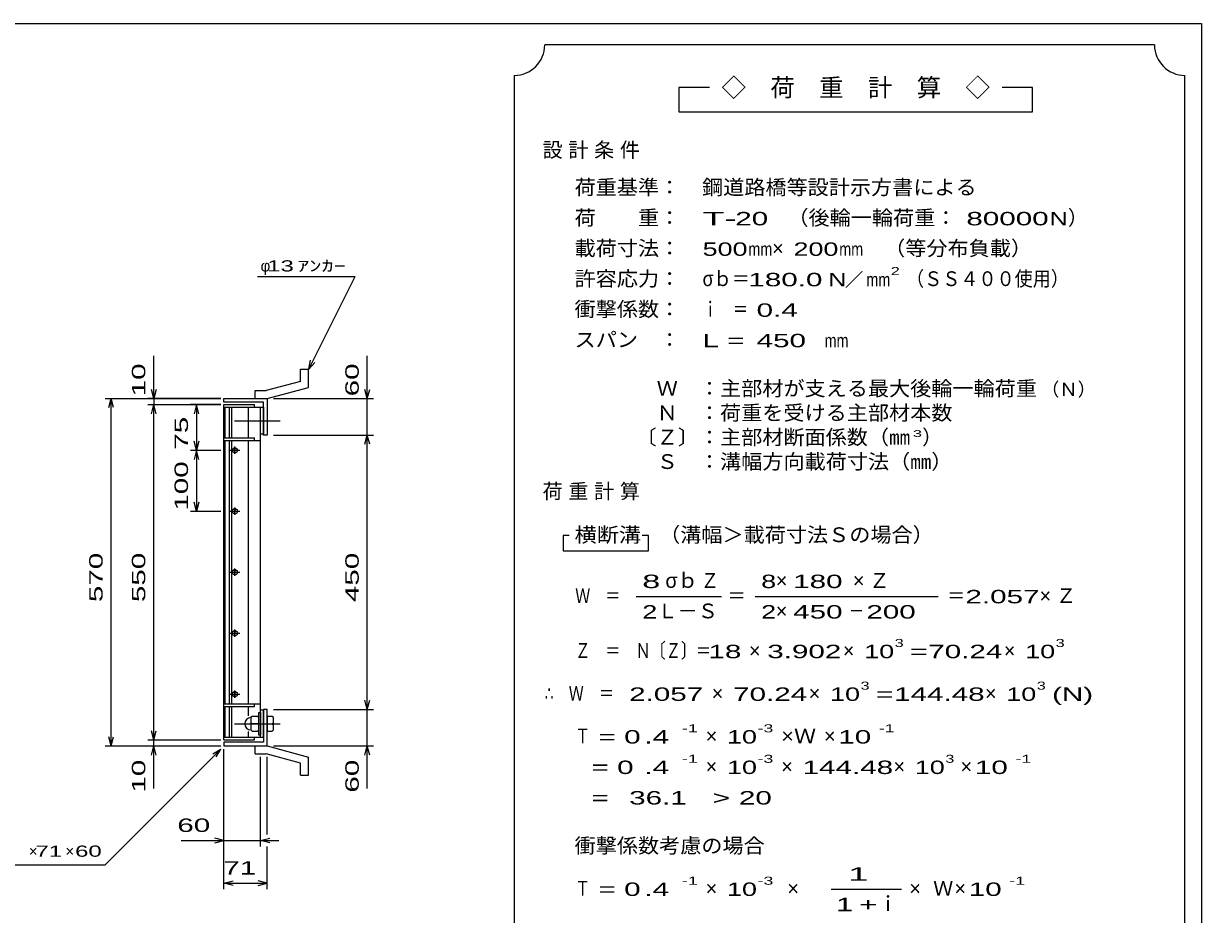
# Model space of a CAD drawing. Units: millimetres, scale not verified. Extents: x -1820 to 1731, y -1282 to 1054.
# Drawn here: x -201 to 1731, y -408 to 1054 of the extents above; entities that cross this region are included whole.
import ezdxf
from ezdxf.enums import TextEntityAlignment as Align

# ---------------------------------------------------------------- set-up
doc = ezdxf.new("R2010")
doc.units = ezdxf.units.MM
doc.header["$LTSCALE"] = 10
doc.linetypes.add('CHAIN', pattern=[18.5, 12, -1.5, 3.5, -1.5])
for name, color, linetype, lineweight in [('0_2', 150, 'Continuous', 25), ('16', 3, 'Continuous', 25), ('19', 6, 'Continuous', 25), ('22', 2, 'Continuous', 25)]:
    doc.layers.add(name, color=color, linetype=linetype, lineweight=lineweight)
doc.styles.add('ベクトル', font='')
doc.styles.get('ベクトル').set_extended_font_data('ベクトル')

msp = doc.modelspace()

# ---------------------------------------------------------------- linework, layer by layer
at = {"layer": '0_2'}
for p, q in [((-1729, 1053.5), (1731, 1053.5)), ((1731, 1053.5), (1731, -1146.5))]:
    msp.add_line(p, q, dxfattribs=at)
at = {"layer": '16'}
for p, q in [((128, 428.5), (178, 428.5)), ((128, 424), (128, 428.5)), ((178, 424), (178, 428.5)), ((128, 424), (178, 424)), ((128, -117), (128, 424)), ((128, 424), (188, 424)), ((130, 374), (130, 424)), ((137, 374), (137, 424)), ((141, 374), (141, 424)), ((168, 374), (168, 424)), ((188, -117), (188, 424)), ((188, 424), (193, 424)), ((193, 424), (193, 380)), ((128, 369.5), (128, 374)), ((128, 374), (178, 374)), ((128, 369.5), (188, 369.5)), ((130, -62.5), (130, 369.5)), ((137, -62.5), (137, 369.5)), ((141, -62.5), (141, 369.5)), ((168, -62.5), (168, 369.5)), ((178, 369.5), (178, 374)), ((193, 380), (188, 380)), ((138, 353.5), (154, 353.5)), ((144, 356.5), (148, 356.5)), ((144, 350.5), (148, 350.5)), ((146, 347.5), (146, 359.5)), ((138, 253.5), (154, 253.5)), ((144, 256.5), (148, 256.5)), ((146, 247.5), (146, 259.5)), ((144, 250.5), (148, 250.5)), ((144, 156.5), (148, 156.5)), ((146, 147.5), (146, 159.5)), ((138, 153.5), (154, 153.5)), ((144, 150.5), (148, 150.5)), ((146, 47.5), (146, 59.5)), ((138, 53.5), (154, 53.5)), ((144, 56.5), (148, 56.5)), ((144, 50.5), (148, 50.5)), ((138, -46.5), (154, -46.5)), ((144, -43.5), (148, -43.5)), ((144, -49.5), (148, -49.5)), ((146, -52.5), (146, -40.5)), ((128, -67), (128, -62.5)), ((128, -62.5), (188, -62.5)), ((128, -67), (178, -67)), ((130, -117), (130, -67)), ((137, -117), (137, -67)), ((141, -117), (141, -67)), ((168, -82), (168, -67)), ((178, -67), (178, -62.5)), ((185, -113.5), (185, -76.5)), ((185, -76.5), (188, -76.5)), ((193, -73), (188, -73)), ((188, -76.5), (188, -113.5)), ((193, -117), (193, -73)), ((174, -83), (172, -85)), ((172, -85), (172, -105)), ((172, -93), (174, -95)), ((174, -95), (172, -97)), ((183, -83), (174, -83)), ((183, -95), (174, -95)), ((185, -85), (183, -83)), ((183, -95), (185, -93)), ((185, -97), (183, -95)), ((168, -117), (168, -107.5)), ((172, -105), (174, -107)), ((174, -107), (183, -107)), ((183, -107), (185, -105)), ((188, -113.5), (185, -113.5)), ((128, -117), (178, -117)), ((128, -121.5), (128, -117)), ((128, -117), (188, -117)), ((128, -121.5), (178, -121.5)), ((178, -121.5), (178, -117)), ((188, -117), (193, -117))]:
    msp.add_line(p, q, dxfattribs=at)
at = {"layer": '16', "linetype": 'CHAIN'}
for p, q in [((145, 402), (220, 402)), ((145, -95), (220, -95))]:
    msp.add_line(p, q, dxfattribs=at)
at = {"layer": '16'}
for centre, radius, start, end in [((144, 353.5), 3, 90, 270), ((146, 353.5), 4, 46.6, 133.4), ((146, 353.5), 4, 226.6, 313.4), ((148, 353.5), 3, 270, 90), ((144, 253.5), 3, 90, 270), ((146, 253.5), 4, 46.6, 133.4), ((148, 253.5), 3, 270, 90), ((146, 253.5), 4, 226.6, 313.4), ((144, 153.5), 3, 90, 270), ((146, 153.5), 4, 46.6, 133.4), ((148, 153.5), 3, 270, 90), ((146, 153.5), 4, 226.6, 313.4), ((144, 53.5), 3, 90, 270), ((146, 53.5), 4, 46.6, 133.4), ((146, 53.5), 4, 226.6, 313.4), ((148, 53.5), 3, 270, 90), ((144, -46.5), 3, 90, 270), ((146, -46.5), 4, 46.6, 133.4), ((146, -46.5), 4, 226.6, 313.4), ((148, -46.5), 3, 270, 90), ((172, -95), 10, 90, 270)]:
    msp.add_arc(centre, radius, start, end, dxfattribs=at)
at = {"layer": '19'}
for p, q in [((253.61, 486.62), (266.61, 486.62)), ((253.61, 466.6), (253.61, 486.62)), ((266.61, 456.62), (266.61, 486.62)), ((253.61, 466.6), (197.28, 451.51)), ((178.99, 451.51), (197.28, 451.51)), ((178.99, 438.51), (178.99, 451.51)), ((199, 438.5), (266.61, 456.62)), ((128, 432.5), (128, 438.5)), ((128, 438.5), (199, 438.5)), ((193, 432.5), (128, 432.5)), ((179, 438.5), (199, 438.5)), ((193, 378.5), (193, 432.5)), ((199, 438.5), (199, 378.5)), ((199, 378.5), (193, 378.5)), ((199, -71.5), (193, -71.5)), ((193, -71.5), (193, -125.5)), ((199, -131.5), (199, -71.5)), ((207, -83), (199, -83)), ((199, -83), (199, -107)), ((199, -95), (207, -95)), ((209, -85), (207, -83)), ((209, -93), (207, -95)), ((207, -95), (209, -97)), ((209, -105), (209, -85)), ((199, -107), (207, -107)), ((207, -107), (209, -105)), ((128, -125.5), (128, -131.5)), ((193, -125.5), (128, -125.5)), ((128, -131.5), (199, -131.5)), ((178.99, -144.51), (178.99, -131.51)), ((179, -131.5), (199, -131.5)), ((199, -131.5), (266.61, -149.62)), ((178.99, -144.51), (197.28, -144.51)), ((253.61, -159.6), (197.28, -144.51)), ((266.61, -179.62), (266.61, -149.62)), ((253.61, -179.62), (253.61, -159.6)), ((253.61, -179.62), (266.61, -179.62))]:
    msp.add_line(p, q, dxfattribs=at)
at = {"layer": '22', "color": 4}
for p, q in [((1654, 1018.5), (654, 1018.5)), ((604, 968.5), (604, -581.5)), ((1704, -581.5), (1704, 968.5)), ((924, 948.5), (874, 948.5)), ((874, 948.5), (874, 908.5)), ((1454, 948.5), (1404, 948.5)), ((1454, 908.5), (1454, 948.5)), ((874, 908.5), (1454, 908.5)), ((183, 638.5), (343, 638.5)), ((267, 486.5), (343, 638.5)), ((13, 438.5), (13, 508.5)), ((363, 438.5), (363, 508.5)), ((267, 486.5), (270, 501.1)), ((267, 486.5), (277, 497.5)), ((13, 438.5), (9, 453.5)), ((17, 453.5), (13, 438.5)), ((363, 438.5), (359, 453.5)), ((363, 438.5), (367, 453.5)), ((-67, 438.5), (123, 438.5)), ((-61, 423.5), (-57, 438.5)), ((-53, 423.5), (-57, 438.5)), ((-57, -131.5), (-57, 438.5)), ((123, 438.5), (3, 438.5)), ((3, 428.5), (123, 428.5)), ((9, 413.5), (13, 428.5)), ((13, 438.5), (13, 428.5)), ((17, 413.5), (13, 428.5)), ((13, -121.5), (13, 428.5)), ((123, 428.5), (73, 428.5)), ((83, 428.5), (79, 413.5)), ((87, 413.5), (83, 428.5)), ((83, 428.5), (83, 353.5)), ((209, 438.5), (373, 438.5)), ((363, 378.5), (363, 438.5)), ((83, 353.5), (79, 368.5)), ((87, 368.5), (83, 353.5)), ((209, 378.5), (373, 378.5)), ((359, 363.5), (363, 378.5)), ((367, 363.5), (363, 378.5)), ((363, -71.5), (363, 378.5)), ((73, 353.5), (123, 353.5)), ((83, 353.5), (79, 338.5)), ((87, 338.5), (83, 353.5)), ((83, 353.5), (83, 253.5)), ((73, 253.5), (123, 253.5)), ((83, 253.5), (79, 268.5)), ((87, 268.5), (83, 253.5)), ((694, 213.5), (684, 213.5)), ((684, 213.5), (684, 188.5)), ((824, 213.5), (814, 213.5)), ((824, 188.5), (824, 213.5)), ((684, 188.5), (824, 188.5)), ((804, 113.5), (944, 113.5)), ((999, 113.5), (1299, 113.5)), ((363, -71.5), (359, -56.5)), ((363, -71.5), (367, -56.5)), ((209, -71.5), (373, -71.5)), ((363, -131.5), (363, -71.5)), ((13, -121.5), (9, -106.5)), ((13, -121.5), (17, -106.5)), ((-67, -131.5), (123, -131.5)), ((-57, -131.5), (-61, -116.5)), ((-57, -131.5), (-53, -116.5)), ((3, -121.5), (123, -121.5)), ((3, -131.5), (123, -131.5)), ((9, -146.5), (13, -131.5)), ((13, -131.5), (13, -121.5)), ((17, -146.5), (13, -131.5)), ((13, -201.5), (13, -131.5)), ((209, -131.5), (373, -131.5)), ((359, -146.5), (363, -131.5)), ((367, -146.5), (363, -131.5)), ((363, -201.5), (363, -131.5)), ((-67, -326.5), (123, -136.5)), ((110, -144.5), (123, -136.5)), ((115, -149.5), (123, -136.5)), ((128, -296.5), (128, -136.5)), ((128, -366.5), (128, -136.5)), ((188, -296.5), (188, -149.5)), ((199, -276.5), (199, -149.5)), ((58, -286.5), (128, -286.5)), ((128, -286.5), (113, -282.5)), ((113, -290.5), (128, -286.5)), ((128, -286.5), (188, -286.5)), ((188, -286.5), (203, -282.5)), ((203, -290.5), (188, -286.5)), ((188, -286.5), (218, -286.5)), ((199, -366.5), (199, -296.5)), ((-267, -326.5), (-67, -326.5)), ((128, -356.5), (143, -352.5)), ((143, -360.5), (128, -356.5)), ((128, -356.5), (199, -356.5)), ((199, -356.5), (184, -352.5)), ((184, -360.5), (199, -356.5)), ((1124, -366.5), (1239, -366.5))]:
    msp.add_line(p, q, dxfattribs=at)
for centre, start, end in [((604, 1018.5), 270, 0), ((1704, 1018.5), 180, 270)]:
    msp.add_arc(centre, 50, start, end, dxfattribs=at)

# ---------------------------------------------------------------- texts
at = {"layer": '22', "style": 'ベクトル'}
for s, height, p in [('◇\u3000荷\u3000重\u3000計\u3000算\u3000◇', 29.33, (944, 948.5)), ('）', 24.19, (1512, 735)), ('×', 24.19, (1027, 685)), ('φ', 18.33, (188, 656)), ('／', 21.99, (1146.5, 633.5)), ('（Ｎ）', 21.99, (1468, 453.5)), ('）', 24.19, (1273, 375)), ('σｂ', 24.19, (852, 140)), ('×', 24.19, (1033, 140)), ('Ｌ－Ｓ', 24.19, (839, 90)), ('×', 24.19, (1033, 90)), ('×', 24.19, (989, 25)), ('×', 24.19, (1143, 25)), ('×', 24.19, (1407, 25)), ('×', 24.19, (928, -45)), ('×', 24.19, (1087, -45)), ('×', 24.19, (1376, -45)), ('×', 24.19, (918, -115)), ('×', 24.19, (1112, -115)), ('×', 24.19, (918, -165)), ('×', 24.19, (1042, -165)), ('×', 24.19, (1226, -165)), ('×', 24.19, (1336, -165)), ('×', 18.33, (-192, -304)), ('×', 18.33, (-132, -304)), ('×', 24.19, (918, -365)), ('×', 24.19, (1052, -365)), ('×', 24.19, (1252, -365)), ('Ｗ', 24.19, (1291, -365)), ('×', 24.19, (1326, -365)), ('ｉ', 24.19, (1200.5, -390))]:
    msp.add_text(s, height=height, dxfattribs=at).set_placement(p, align=Align.MIDDLE_LEFT)
for s, height, width, p in [('荷重基準：\u3000', 24.19, 1.05, (703, 785)), ('鋼道路橋等設計示方書による', 24.19, 1.05, (912, 785)), ('荷\u3000\u3000重：\u3000', 24.19, 1.05, (703, 735)), ('T-', 21.99, 2, (913, 733.5)), (' 20 ', 21.99, 1.65, (953, 733.5)), ('（後輪一輪荷重：', 24.19, 1.05, (1052, 735)), (' 80000', 21.99, 1.65, (1332, 733.5)), ('N', 21.99, 1.4, (1482, 733.5)), ('載荷寸法：\u3000', 24.19, 1.05, (703, 685)), ('\u3000（等分布負載）', 24.19, 1.05, (1176, 685)), ('500', 21.99, 1.5, (913, 683.5)), ('mm', 21.99, 0.8, (988, 683.5)), ('200', 21.99, 1.5, (1062, 683.5)), ('mm', 21.99, 0.8, (1137, 683.5)), (' 13 ', 18.33, 1.6, (188, 656)), ('ｱﾝｶｰ', 18.33, 1.6, (248, 656)), ('許容応力：\u3000', 24.19, 1.05, (703, 635)), ('σｂ＝', 24.19, 0.9, (913, 635)), ('180.0', 21.99, 1.65, (988, 633.5)), ('N', 21.99, 1.4, (1119, 633.5)), ('mm', 21.99, 0.8, (1181.5, 633.5)), ('2', 13.2, 1.5, (1221.5, 647.5)), ('（ＳＳ４００使用）', 24.19, 0.9, (1246.5, 635)), ('衝撃係数：\u3000', 24.19, 1.05, (703, 585)), ('ｉ\u3000＝', 24.19, 0.75, (913, 585)), (' 0.4', 21.99, 1.65, (988, 583.5)), ('スパン\u3000：\u3000', 24.19, 1.05, (703, 535)), ('L =', 21.99, 1.65, (913, 533.5)), (' 450 ', 21.99, 1.65, (988, 533.5)), ('mm', 21.99, 0.8, (1113, 533.5)), ('\u3000Ｗ\u3000：主部材が支える最大後輪一輪荷重', 24.19, 1.05, (803, 455)), ('\u3000Ｎ\u3000：荷重を受ける主部材本数', 24.19, 1.05, (803, 415)), ('〔Ｚ〕：主部材断面係数（㎜', 24.19, 1.05, (803, 375)), ('3', 11, 1.8, (1258, 381)), ('\u3000Ｓ\u3000：溝幅方向載荷寸法（㎜）', 24.19, 1.05, (803, 335)), ('横断溝', 24.19, 1.1, (703, 215)), ('\u3000（溝幅＞載荷寸法Ｓの場合）', 24.19, 1.05, (807, 215)), ('8', 21.99, 1.8, (814, 138.5)), ('Ｚ', 24.19, 0.9, (910, 140)), ('8', 21.99, 1.5, (1009, 138.5)), (' 180 ', 21.99, 1.65, (1048, 138.5)), ('Ｗ\u3000＝', 24.19, 0.75, (704, 115)), ('＝', 24.19, 0.9, (954, 115)), ('＝', 24.19, 0.9, (1314, 115)), ('2.057', 21.99, 1.65, (1344, 113.5)), ('2', 21.99, 1.5, (814, 88.5)), ('2', 21.99, 1.5, (1009, 88.5)), (' 450 ', 21.99, 1.65, (1048, 88.5)), (' 200 ', 21.99, 1.65, (1168, 88.5)), ('－', 24.19, 0.75, (1153, 90)), ('Ｚ\u3000＝\u3000Ｎ〔Ｚ〕＝', 24.19, 0.75, (704, 25)), ('3', 13.2, 1.5, (1228, 37.5)), ('3', 13.2, 1.5, (1492, 37.5)), (' 18 ', 21.99, 1.65, (909, 23.5)), ('3.902', 21.99, 1.65, (1019, 23.5)), ('10', 21.99, 1.5, (1178, 23.5)), ('=', 21.99, 1.7, (1253, 23.5)), ('70.24', 21.99, 1.65, (1283, 23.5)), ('10', 21.99, 1.5, (1442, 23.5)), ('∴\u3000Ｗ\u3000＝', 24.19, 0.75, (654, -45)), (' 2.057', 21.99, 1.65, (779, -46.5)), ('70.24', 21.99, 1.65, (963, -46.5)), ('10', 21.99, 1.5, (1122, -46.5)), ('3', 13.2, 1.5, (1172, -32.5)), ('144.48', 21.99, 1.65, (1227, -46.5)), ('10', 21.99, 1.5, (1411, -46.5)), ('3', 13.2, 1.5, (1461, -32.5)), ('(N)', 21.99, 1.65, (1486, -46.5)), ('=', 21.99, 1.7, (1197, -46.5)), ('-1', 13.2, 1.65, (879, -102.5)), ('-3', 13.2, 1.65, (1003, -102.5)), ('-1', 13.2, 1.65, (1202, -102.5)), ('Ｔ', 24.19, 0.75, (704, -115)), (' = 0', 21.99, 1.65, (729, -116.5)), (' .4 ', 21.99, 1.65, (804, -116.5)), ('10', 21.99, 1.5, (953, -116.5)), ('×Ｗ', 24.19, 1.1, (1042, -115)), (' 10 ', 21.99, 1.65, (1122, -116.5)), ('-1', 13.2, 1.65, (879, -152.5)), ('-3', 13.2, 1.65, (1003, -152.5)), ('3', 13.2, 1.5, (1311, -152.5)), ('-1', 13.2, 1.65, (1426, -152.5)), ('  = 0', 21.99, 1.65, (704, -166.5)), (' .4 ', 21.99, 1.65, (804, -166.5)), ('10', 21.99, 1.5, (953, -166.5)), ('144.48', 21.99, 1.65, (1077, -166.5)), ('10', 21.99, 1.5, (1261, -166.5)), (' 10 ', 21.99, 1.65, (1346, -166.5)), ('  =', 21.99, 1.65, (704, -216.5)), (' 36.1', 21.99, 1.65, (779, -216.5)), ('>', 21.99, 1.7, (929, -216.5)), (' 20 ', 21.99, 1.65, (959, -216.5)), (' 60 ', 21.99, 1.65, (38, -261.5)), ('衝撃係数考慮の場合', 24.19, 1.05, (703, -295)), (' 71 ', 18.33, 1.6, (-192, -304)), (' 60 ', 18.33, 1.6, (-127, -304)), (' 71 ', 21.99, 1.65, (113.5, -331.5)), ('-1', 13.2, 1.65, (879, -352.5)), ('-3', 13.2, 1.65, (1003, -352.5)), ('-1', 13.2, 1.65, (1416, -352.5)), ('Ｔ', 24.19, 0.75, (704, -365)), (' = 0', 21.99, 1.65, (729, -366.5)), (' .4 ', 21.99, 1.65, (804, -366.5)), ('10', 21.99, 1.5, (953, -366.5)), (' 10 ', 21.99, 1.65, (1336, -366.5))]:
    msp.add_text(s, height=height, dxfattribs=dict(at, width=width)).set_placement(p, align=Align.MIDDLE_LEFT)
at = {"layer": '22', "style": 'ベクトル', "width": 1.65}
for s, p in [(' 10 ', (-12, 428.5)), (' 60 ', (338, 428.5)), (' 75 ', (58, 341)), (' 100 ', (58, 241)), (' 570 ', (-82, 91)), (' 550 ', (-12, 91)), (' 450 ', (338, 91)), (' 10 ', (-12, -221.5)), (' 60 ', (338, -221.5))]:
    msp.add_text(s, height=21.99, rotation=90, dxfattribs=at).set_placement(p, align=Align.MIDDLE_LEFT)
at = {"layer": '22', "attachment_point": 4, "style": 'ベクトル'}
for s, insert, char_height in [('\\T1.28;設計条件', (650.5, 845), 24.19), ('\\T1.28;荷重計算', (650.5, 285), 24.19), ('\\T1.42;×Ｚ', (1159.5, 140), 24.19), ('\\T1.42;×Ｚ', (1465.5, 115), 24.19), ('\\T1.25;\\W2;\\~1\\~', (1131.5, -341.5), 21.99), ('\\T1.33;\\W1.75;1+', (1131.5, -391.5), 21.99)]:
    msp.add_mtext(s, dxfattribs=dict(at, insert=insert, char_height=char_height))

doc.saveas('drawing.dxf')
